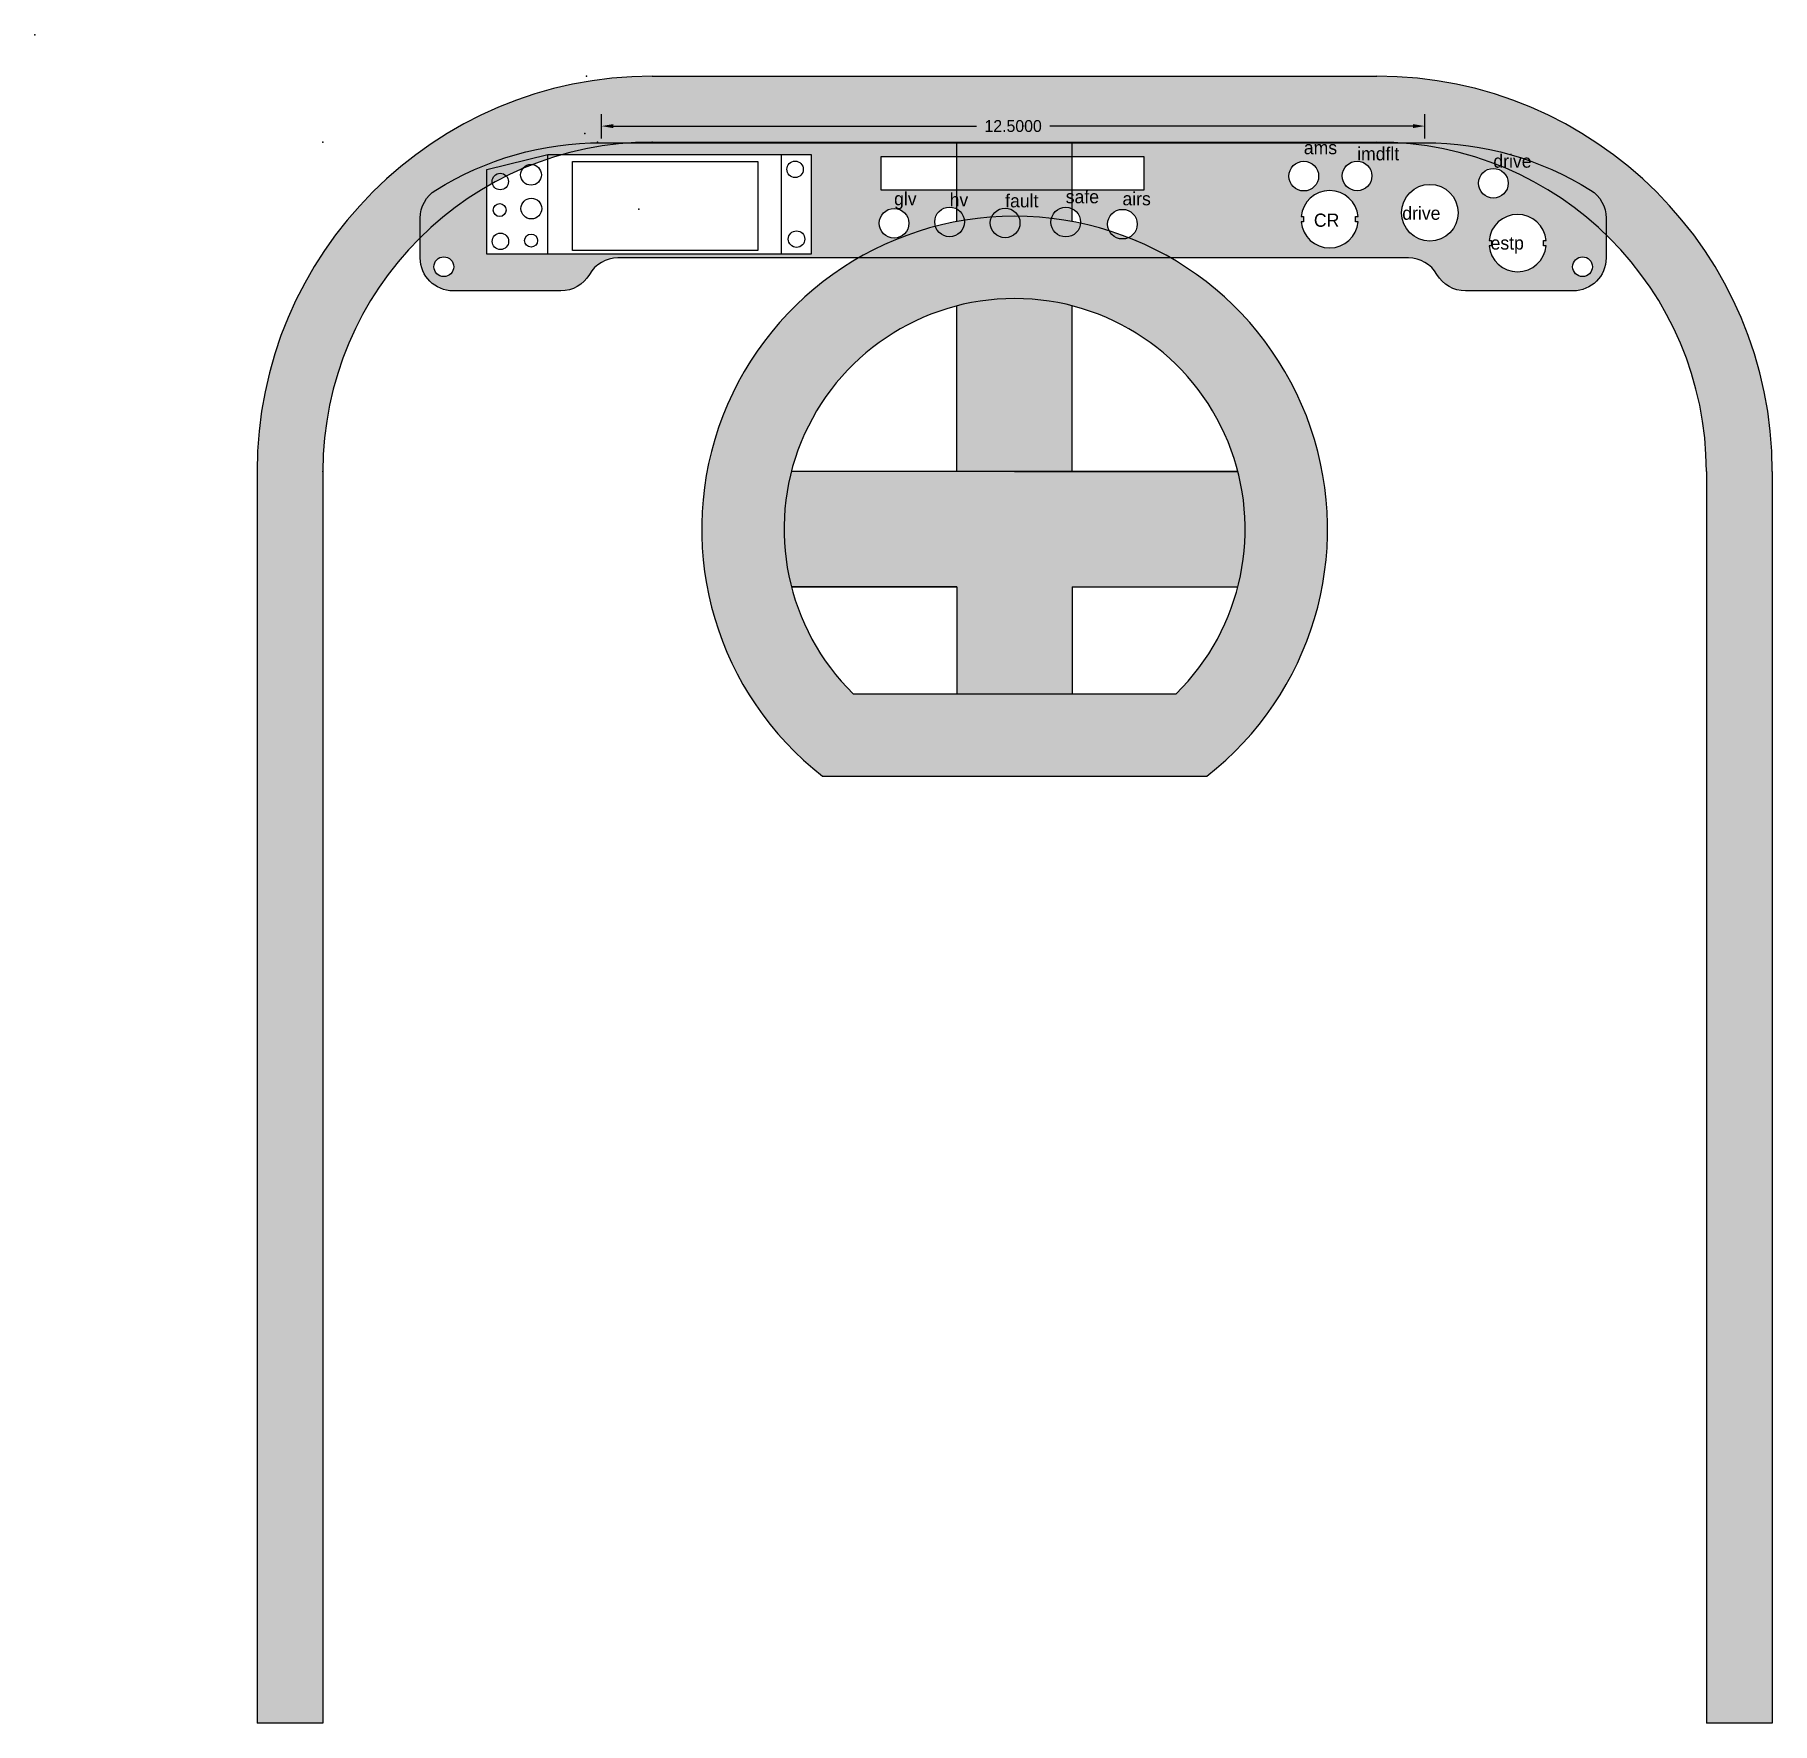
# Model space of a CAD drawing. Header units: inches. Extents: x 20.6 to 47, y -8.5 to 17.1.
import ezdxf

# ---------------------------------------------------------------- set-up
doc = ezdxf.new("R2010")
doc.units = ezdxf.units.IN
doc.header["$MEASUREMENT"] = 0
doc.dimstyles.get("Standard").update_dxf_attribs({"dimtxt": 0.18, "dimasz": 0.18, "dimexe": 0.18, "dimexo": 0.0625, "dimgap": 0.09, "dimtad": 0, "dimtih": 1, "dimtoh": 1, "dimdec": 4, "dimzin": 0, "dimdsep": 46, "dimtxsty": 'Standard', "dimcen": 0.09, "dimadec": 0, "dimazin": 0, "dimtfac": 1, "dimtdec": 4, "dimtofl": 0, "dimtmove": 0, "dimatfit": 3, "dimfxl": 1, "dimtolj": 1, "dimtzin": 0, "dimarcsym": 0})

# ---------------------------------------------------------------- blocks, each defined once
blk = doc.blocks.new('*D32')
at = {"color": 0, "lineweight": -2, "transparency": 16777216}
for p, q in [((29.245, 15.555), (29.245, 15.924)), ((41.745, 15.555), (41.745, 15.924)), ((29.425, 15.744), (34.94, 15.744)), ((41.565, 15.744), (36.05, 15.744))]:
    blk.add_line(p, q, dxfattribs=at)
at = {"color": 0, "transparency": 16777216}
for points in [[(29.425, 15.774), (29.425, 15.714), (29.245, 15.744)], [(41.565, 15.774), (41.565, 15.714), (41.745, 15.744)]]:
    blk.add_solid(points, dxfattribs=at)
at = {"layer": 'Defpoints', "color": 0, "transparency": 16777216}
for p in [(41.745, 15.744), (29.245, 15.492), (41.745, 15.492)]:
    blk.add_point(p, dxfattribs=at)
at = {"color": 0, "transparency": 16777216, "insert": (35.495, 15.744), "char_height": 0.18, "attachment_point": 5}
blk.add_mtext('\\A1;12.5000', dxfattribs=at)

msp = doc.modelspace()

# ---------------------------------------------------------------- hatches: boundary and pattern name
h = msp.add_hatch(color=256)
h.dxf.hatch_style = 1
h.paths.add_polyline_path([(24.01758, 10.5018), (24.01758, -8.4982), (25.01758, -8.4982), (25.01758, 10.5018, -0.41421356), (30.01758, 15.5018), (41.01758, 15.5018, -0.41421356), (46.01758, 10.5018), (46.01758, -8.4982), (47.01758, -8.4982), (47.01758, 10.50324, 0.41414323), (41.01758, 16.5018), (30.01758, 16.5018, 0.41421356)])
at = {"true_color": 0xf1eb1f}
h = msp.add_hatch(color=2, dxfattribs=at)
h.dxf.hatch_style = 1
h.paths.add_polyline_path([(29.2454, 15.49241, 0.1403883), (26.73069, 14.77215, 0.25877718), (26.4954, 14.34797), (26.4954, 13.74241, 0.41421356), (26.9954, 13.24241), (28.62937, 13.24241, 0.26794919), (29.06239, 13.49241, -0.26794919), (29.4954, 13.74241), (41.4954, 13.74241, -0.26794919), (41.92841, 13.49241, 0.26794919), (42.36142, 13.24241), (43.9954, 13.24241, 0.41421356), (44.4954, 13.74241), (44.4954, 14.34797, 0.25877718), (44.2601, 14.77215, 0.1403883), (41.7454, 15.49241)])
h.paths.add_polyline_path([(32.43043, 13.79823), (31.97229, 13.79823), (28.43329, 13.79823), (27.50845, 13.79823), (27.50845, 15.0829), (28.43329, 15.31523), (31.97229, 15.31523), (32.43043, 15.31523)], flags=16)
h.paths.add_polyline_path([(33.48435, 15.27697), (37.48435, 15.27697), (37.48435, 14.77697), (33.48435, 14.77697)], flags=16)
h.paths.add_polyline_path([(32.06021, 15.08782, -1), (32.31021, 15.08782, -1)], flags=0)
h.paths.add_polyline_path([(33.9129, 14.26845, -1), (33.4629, 14.26845, -1)], flags=16)
h.paths.add_polyline_path([(32.3324, 14.02856, -1), (32.0824, 14.02856, -1)], flags=0)
h.paths.add_polyline_path([(31.61817, 13.85667), (28.80817, 13.85667), (28.80817, 15.20667), (31.61817, 15.20667)], flags=0)
h.paths.add_polyline_path([(34.75582, 14.28924, -1), (34.30582, 14.28924, -1)], flags=16)
h.paths.add_polyline_path([(35.5987, 14.27373, -1), (35.1487, 14.27373, -1)], flags=16)
h.paths.add_polyline_path([(36.51848, 14.28641, -1), (36.06848, 14.28641, -1)], flags=16)
h.paths.add_polyline_path([(37.37884, 14.2554, -1), (36.92884, 14.2554, -1)], flags=16)
h.paths.add_polyline_path([(28.01931, 15.00448, -1), (28.33431, 15.00448, -1)], flags=0)
h.paths.add_polyline_path([(28.02444, 14.49181, -1), (28.33944, 14.49181, -1)], flags=0)
h.paths.add_polyline_path([(28.27621, 14.0065, -1), (28.07921, 14.0065, -1)], flags=0)
h.paths.add_polyline_path([(27.58499, 14.90223, -1), (27.83499, 14.90223, -1)], flags=0)
h.paths.add_polyline_path([(27.60242, 14.47019, -1), (27.79942, 14.47019, -1)], flags=0)
h.paths.add_polyline_path([(27.83723, 13.99448, -1), (27.58723, 13.99448, -1)], flags=0)
h.paths.add_polyline_path([(27.00303, 13.60888, -1), (26.70303, 13.60888, -1)], flags=16)
h.paths.add_polyline_path([(40.13212, 14.98434, -1), (39.68212, 14.98434, -1)], flags=16)
h.paths.add_polyline_path([(39.86548, 14.36947, -0.9136894), (40.73195, 14.3699), (40.69258, 14.3699), (40.69258, 14.29116), (40.73195, 14.29116, -0.91324209), (39.86552, 14.29116), (39.90489, 14.29116), (39.90489, 14.36947)], flags=16)
h.paths.add_polyline_path([(40.94136, 14.98717, -1), (40.49136, 14.98717, -1)], flags=16)
h.paths.add_polyline_path([(42.25062, 14.42901, -1), (41.39062, 14.42901, -1)], flags=16)
h.paths.add_polyline_path([(43.00906, 14.87615, -1), (42.55906, 14.87615, -1)], flags=16)
h.paths.add_polyline_path([(42.71829, 14.00716, -0.9136894), (43.58475, 14.00759), (43.54538, 14.00759), (43.54538, 13.92885), (43.58475, 13.92885, -0.91324209), (42.71832, 13.92885), (42.7577, 13.92885), (42.7577, 14.00716)], flags=16)
h.paths.add_polyline_path([(44.28777, 13.60888, -1), (43.98777, 13.60888, -1)], flags=16)
h.paths.add_polyline_path([(33.6379, 14.42471), (34.17123, 14.42471), (34.17123, 14.79138), (33.6379, 14.79138)], flags=24)
h.paths.add_polyline_path([(36.24348, 14.5224), (37.07681, 14.5224), (37.07681, 14.8224), (36.24348, 14.8224)], flags=24)
h.paths.add_polyline_path([(37.10384, 14.49138), (37.80384, 14.49138), (37.80384, 14.79138), (37.10384, 14.79138)], flags=24)
h.paths.add_polyline_path([(39.85712, 15.26686), (40.49045, 15.26686), (40.49045, 15.50019), (39.85712, 15.50019)], flags=9)
h.paths.add_polyline_path([(35.3237, 14.46036), (36.25703, 14.46036), (36.25703, 14.76036), (35.3237, 14.76036)], flags=24)
h.paths.add_polyline_path([(40.66636, 15.1738), (41.66636, 15.1738), (41.66636, 15.4738), (40.66636, 15.4738)], flags=24)
h.paths.add_polyline_path([(34.48082, 14.47587), (34.91415, 14.47587), (34.91415, 14.77587), (34.48082, 14.77587)], flags=24)
h.paths.add_polyline_path([(42.73406, 15.06278), (43.63406, 15.06278), (43.63406, 15.36278), (42.73406, 15.36278)], flags=24)
h.paths.add_polyline_path([(42.69218, 13.75296), (43.52551, 13.75296), (43.52551, 14.11963), (42.69218, 14.11963)], flags=24)
h.paths.add_polyline_path([(41.35169, 14.27206), (42.25169, 14.27206), (42.25169, 14.57206), (41.35169, 14.57206)], flags=24)
h.paths.add_polyline_path([(40.01005, 14.166), (40.44338, 14.166), (40.44338, 14.466), (40.01005, 14.466)], flags=8)
at = {"true_color": 0x939598}
h = msp.add_hatch(color=252, dxfattribs=at)
h.dxf.hatch_style = 1
h.paths.add_polyline_path([(36.39258, 14.29551), (36.39258, 15.5018), (34.64258, 15.5018), (34.64258, 14.29551, -0.09290017)])
h.paths.add_polyline_path([(36.39258, 13.01566, 0.12701665), (34.64258, 13.01566), (34.64258, 10.5018), (36.39258, 10.5018)])
h = msp.add_hatch(color=256)
h.dxf.hatch_style = 1
h.paths.add_polyline_path([(32.6021, 5.8768), (38.43305, 5.8768, 2.91547595)])
h.paths.add_polyline_path([(37.96707, 7.1268), (33.06809, 7.1268, -2.44948974)], flags=16)
at = {"true_color": 0x202122}
h = msp.add_hatch(color=250, dxfattribs=at)
h.dxf.hatch_style = 1
h.paths.add_polyline_path([(32.12871, 10.5018, 0.12701665), (32.12871, 8.7518), (34.64258, 8.7518), (34.64258, 7.1268), (36.39258, 7.1268), (36.39258, 8.7518), (38.90644, 8.7518, 0.12701665), (38.90644, 10.5018)])

# ---------------------------------------------------------------- linework, layer by layer
for p, q in [((30.01758, 16.5018), (41.01758, 16.5018)), ((27.50845, 15.0829), (28.43329, 15.31523)), ((28.43329, 13.79823), (28.43329, 15.31523)), ((28.43329, 15.31523), (31.97229, 15.31523)), ((29.2454, 15.49241), (35.4954, 15.49241)), ((30.01758, 15.5018), (41.01768, 15.5018)), ((31.97229, 15.31523), (31.97229, 13.79823)), ((31.97229, 15.31523), (32.43043, 15.31523)), ((32.43043, 15.31523), (32.43043, 13.79823)), ((34.64258, 14.29551), (34.64258, 15.5018)), ((35.4954, 15.49241), (35.4954, 15.49241)), ((36.39258, 14.29551), (36.39258, 15.5018)), ((27.50845, 13.79823), (27.50845, 15.0829)), ((28.80817, 15.20667), (31.61817, 15.20667)), ((28.80817, 13.85667), (28.80817, 15.20667)), ((31.61817, 15.20667), (31.61817, 13.85667)), ((28.43329, 13.79823), (27.50845, 13.79823)), ((31.97229, 13.79823), (28.43329, 13.79823)), ((31.61817, 13.85667), (28.80817, 13.85667)), ((32.43043, 13.79823), (31.97229, 13.79823)), ((34.64258, 10.5018), (34.64258, 13.01566)), ((36.39258, 10.5018), (36.39258, 13.01566)), ((24.01758, 10.5018), (24.01758, -8.4982)), ((25.01758, 10.5018), (25.01758, -8.4982)), ((38.90644, 10.5018), (32.12871, 10.5018)), ((35.51758, 10.5018), (38.90644, 10.5018)), ((46.01758, 10.5018), (46.01758, -8.4982)), ((47.01758, 10.50324), (47.01758, -8.4982)), ((34.64258, 8.7518), (32.12871, 8.7518)), ((32.12871, 8.7518), (34.64258, 8.7518)), ((34.64258, 8.7518), (34.64258, 7.1268)), ((36.39258, 8.7518), (38.90644, 8.7518)), ((36.39258, 8.7518), (36.39258, 7.1268)), ((33.06809, 7.1268), (37.96707, 7.1268)), ((32.6021, 5.8768), (38.43305, 5.8768)), ((25.01758, -8.4982), (24.01758, -8.4982)), ((47.01758, -8.4982), (46.01758, -8.4982))]:
    msp.add_line(p, q)
for points in [[(41.7454, 15.49241, -0.1403883), (44.2601, 14.77215, -0.25877718), (44.4954, 14.34797), (44.4954, 13.74241, -0.41421356), (43.9954, 13.24241), (42.36142, 13.24241, -0.26794919), (41.92841, 13.49241, 0.26794919), (41.4954, 13.74241), (29.4954, 13.74241, 0.26794919), (29.06239, 13.49241, -0.26794919), (28.62937, 13.24241), (26.9954, 13.24241, -0.41421356), (26.4954, 13.74241), (26.4954, 14.34797, -0.25877718), (26.73069, 14.77215, -0.1403883), (29.2454, 15.49241)], [(40.73195, 14.3699, 0.9136894), (39.86548, 14.36947), (39.90489, 14.36947), (39.90489, 14.29116), (39.86552, 14.29116, 0.91324209), (40.73195, 14.29116), (40.69258, 14.29116), (40.69258, 14.3699)], [(42.7577, 14.00716), (42.7577, 13.92885), (42.71832, 13.92885, 0.91324209), (43.58475, 13.92885), (43.54538, 13.92885), (43.54538, 14.00759), (43.58475, 14.00759, 0.9136894), (42.71829, 14.00716)]]:
    msp.add_lwpolyline(points, format="xyb", close=True)
msp.add_lwpolyline([(33.48435, 15.27697), (33.48435, 14.77697), (37.48435, 14.77697), (37.48435, 15.27697)], close=True)
for centre, radius in [((28.17681, 15.00448), 0.1575), ((32.18521, 15.08782), 0.125), ((39.90712, 14.98434), 0.225), ((40.71636, 14.98717), 0.225), ((42.78406, 14.87615), 0.225), ((27.70999, 14.90223), 0.125), ((41.82062, 14.42901), 0.43), ((27.70092, 14.47019), 0.0985), ((28.18194, 14.49181), 0.1575), ((34.53082, 14.28924), 0.225), ((36.29348, 14.28641), 0.225), ((33.6879, 14.26845), 0.225), ((35.3737, 14.27373), 0.225), ((37.15384, 14.2554), 0.225), ((27.71223, 13.99448), 0.125), ((28.17771, 14.0065), 0.0985), ((32.2074, 14.02856), 0.125), ((26.85303, 13.60888), 0.15), ((44.13777, 13.60888), 0.15)]:
    msp.add_circle(centre, radius)
for centre, radius, start, end in [((30.01758, 10.5018), 6, 90, 180), ((41.01758, 10.5018), 6, 0, 90), ((30.01758, 10.5018), 5, 90, 180), ((41.01758, 10.5018), 5, 0, 90), ((35.51758, 9.6268), 4.75, 307.863646, 232.136354), ((35.51758, 9.6268), 3.5, 314.415309, 225.584691)]:
    msp.add_arc(centre, radius, start, end)
for p in [(20.64389, 17.1305), (20.64389, 17.1305), (29.01758, 16.5018), (29.01758, 16.5018), (28.99487, 15.62976), (25.01758, 15.5018), (25.01758, 15.5018), (25.01758, 15.5018), (25.01758, 15.5018), (25.01758, 15.5018), (25.01758, 15.5018), (25.01758, 15.5018), (25.01758, 15.5018), (25.01758, 15.5018), (25.01758, 15.5018), (29.18619, 15.5018), (30.01758, 15.5018), (30.01758, 15.5018), (29.81273, 14.48474), (25.01758, 10.5018)]:
    msp.add_point(p)

# ---------------------------------------------------------------- texts
at = {"char_height": 0.2, "attachment_point": 1}
for s, width, insert in [('ams', 0.8792126, (39.90712, 15.51686)), ('imdflt', 0.75, (40.71636, 15.4238)), ('drive', 0.80424, (42.78406, 15.31278)), ('safe', 0.707007, (36.29348, 14.7724)), ('glv', 0.6904296, (33.6879, 14.74138)), ('hv', 0.75, (34.53082, 14.72587)), ('fault', 0.6648137, (35.3737, 14.71036)), ('airs', 0.7775941, (37.15384, 14.74138)), ('drive', 0.7500279, (41.40169, 14.52206)), ('CR', 0.787687, (40.06005, 14.416)), ('estp', 0.787687, (42.74218, 14.06963))]:
    msp.add_mtext_dynamic_manual_height_columns(s, width=width, gutter_width=1, heights=[0], dxfattribs=dict(at, insert=insert))

# ---------------------------------------------------------------- dimensions: what is measured, and where the dimension line sits
dim = msp.add_linear_dim(base=(41.7454, 15.74419), p1=(29.2454, 15.49241), p2=(41.7454, 15.49241), dimstyle='Standard')
dim.commit()
dim.dimension.update_dxf_attribs({"geometry": '*D32', "text_midpoint": (35.4954, 15.74419)})

doc.saveas('drawing.dxf')
